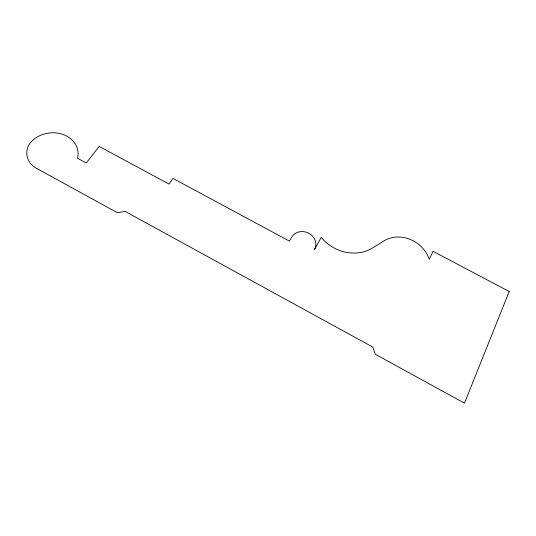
<?xml version="1.0" encoding="UTF-8"?>
<svg xmlns="http://www.w3.org/2000/svg" width="536" height="536" viewBox="0 0 536 536"><rect width="100%" height="100%" fill="white"/><g stroke="black" fill="none" stroke-linecap="round" stroke-linejoin="round"><path stroke-width="0.8" d="M509.2 291.53L464.457 403.166L375.401 354.296L372.721 347.04L124.948 211.298L117.572 212.812L37.56 168.907A23.209 19.202 -6.2 0 1 28.79 145.082A26.251 21.768 -6.1 0 1 60.883 133.819A26.251 21.768 -6.1 0 1 77.526 158.267L86.242 163.004L99.194 146.402L169.021 184.096L173.001 178.428L289.413 241.113L291.738 237.113A12.971 11.551 22.8 0 1 308.837 233.274A12.971 11.551 22.8 0 1 314.558 249.381L321.278 237.354A37.272 32.194 26 0 0 372.393 248.074L384.232 240.771A29.835 25.701 33.9 0 1 429.262 259.257L433.008 251.277L509.2 291.53"/></g></svg>
